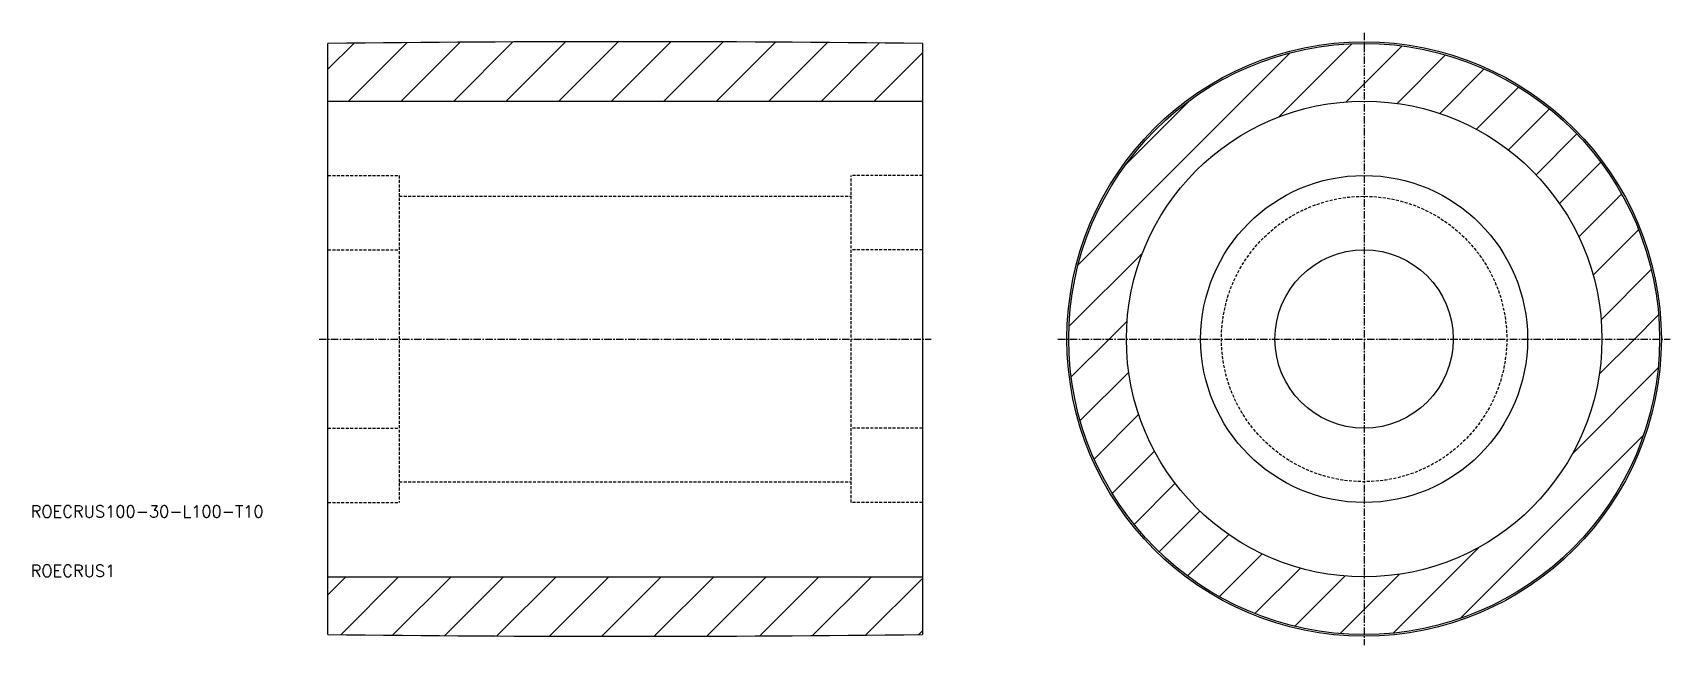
# Model space of a CAD drawing. Extents: x 10 to 286, y -2 to 102.
import ezdxf

# ---------------------------------------------------------------- set-up
doc = ezdxf.new("R2010")
doc.units = 0
doc.linetypes.add('CENTER', pattern=[2, 1.25, -0.25, 0.25, -0.25])
doc.linetypes.add('DASHED', pattern=[0.75, 0.5, -0.25])
doc.layers.get('0').update_dxf_attribs({"linetype": 'CONTINUOUS'})
doc.layers.add('CENTER', color=1, linetype='CENTER')
doc.styles.get("Standard").update_dxf_attribs({"font": 'txt.shx', "bigfont": 'extfont.shx'})

# ---------------------------------------------------------------- blocks, each defined once
blk = doc.blocks.new('*X3')
at = {"color": 0, "linetype": 'CONTINUOUS'}
for p, q in [((60, 95.36), (64.4, 99.75)), ((63.48, 90), (73.32, 99.84)), ((72.32, 90), (82.23, 99.91)), ((81.16, 90), (91.12, 99.96)), ((90, 90), (99.99, 99.99)), ((98.84, 90), (108.84, 100)), ((107.68, 90), (117.67, 99.99)), ((116.52, 90), (126.48, 99.97)), ((125.36, 90), (135.28, 99.92)), ((134.19, 90), (144.06, 99.86)), ((143.03, 90), (152.81, 99.78)), ((219.89, 87.31), (232.24, 99.66)), ((234.32, 92.9), (240.71, 99.29)), ((151.87, 90), (160, 98.13)), ((186.21, 62.46), (221.86, 98.11)), ((239.87, 89.61), (248.03, 97.77)), ((247.03, 87.93), (254.51, 95.41)), ((231.31, 89.89), (234.32, 92.9)), ((253.2, 85.26), (260.3, 92.37)), ((194.09, 79.19), (205.13, 90.23)), ((258.58, 81.8), (265.49, 88.71)), ((263.24, 77.63), (270.1, 84.49)), ((267.21, 72.76), (274.16, 79.71)), ((270.45, 67.16), (277.64, 74.35)), ((272.85, 60.72), (280.5, 68.37)), ((184.66, 52.08), (197.01, 64.43)), ((274.19, 53.22), (282.63, 61.66)), ((191.42, 50), (194.43, 53.01)), ((279.81, 50), (283.85, 54.04)), ((185.03, 43.61), (191.42, 50)), ((273.88, 44.07), (279.81, 50)), ((186.55, 36.29), (194.71, 44.45)), ((269.36, 30.71), (283.78, 45.13)), ((188.91, 29.81), (196.39, 37.29)), ((250.49, 3.01), (281.31, 33.83)), ((191.95, 24.01), (199.06, 31.12)), ((195.61, 18.83), (202.52, 25.74)), ((199.83, 14.21), (206.69, 21.07)), ((204.61, 10.16), (211.56, 17.11)), ((209.97, 6.67), (217.16, 13.87)), ((239.19, 0.54), (253.61, 14.96)), ((215.95, 3.82), (223.6, 11.46)), ((60, 6.97), (63.03, 10)), ((62.15, 0.27), (71.87, 10)), ((70.89, 0.18), (80.71, 10)), ((79.66, 0.11), (89.55, 10)), ((88.44, 0.06), (98.39, 10)), ((97.25, 0.02), (107.23, 10)), ((106.07, 0), (116.07, 10)), ((114.91, 0), (124.9, 10)), ((123.77, 0.02), (133.74, 10)), ((132.64, 0.06), (142.58, 10)), ((141.54, 0.12), (151.42, 10)), ((150.46, 0.2), (160, 9.74)), ((222.66, 1.69), (231.1, 10.13)), ((234.32, 4.51), (240.25, 10.44)), ((230.27, 0.46), (234.32, 4.51)), ((159.39, 0.29), (160, 0.9))]:
    blk.add_line(p, q, dxfattribs=at)

msp = doc.modelspace()

# ---------------------------------------------------------------- linework, layer by layer
at = {"color": 7, "linetype": 'CONTINUOUS'}
for p, q in [((60, 0.3), (60, 99.7)), ((160, 99.7), (160, 0.3)), ((60, 90), (160, 90)), ((60, 10), (160, 10))]:
    msp.add_line(p, q, dxfattribs=at)
at = {"color": 3, "linetype": 'DASHED'}
for p, q in [((60, 77.5), (72, 77.5)), ((72, 77.5), (72, 22.5)), ((160, 77.5), (148, 77.5)), ((148, 22.5), (148, 77.5)), ((72, 74), (148, 74)), ((60, 65), (72, 65)), ((160, 65), (148, 65)), ((60, 35), (72, 35)), ((160, 35), (148, 35)), ((72, 26), (148, 26)), ((60, 22.5), (72, 22.5)), ((160, 22.5), (148, 22.5))]:
    msp.add_line(p, q, dxfattribs=at)
at = {"color": 7, "linetype": 'CONTINUOUS'}
for radius in [50, 49.7, 40, 27.5, 15]:
    msp.add_circle((234.32, 50), radius, dxfattribs=at)
at = {"color": 3, "linetype": 'DASHED'}
msp.add_circle((234.32, 50), 24, dxfattribs=at)
at = {"color": 7, "linetype": 'CONTINUOUS'}
for centre, start, end in [((110, -4066.82), 89.31246, 90.68754), ((110, 4166.82), 269.31246, 270.68754)]:
    msp.add_arc(centre, 4166.82, start, end, dxfattribs=at)
at = {"layer": 'CENTER', "color": 1, "linetype": 'CENTER'}
for p, q in [((234.32, 101.5), (234.32, -1.5)), ((58.5, 50), (161.5, 50)), ((182.82, 50), (285.82, 50))]:
    msp.add_line(p, q, dxfattribs=at)

# ---------------------------------------------------------------- block references
at = {"color": 3, "linetype": 'CONTINUOUS'}
msp.add_blockref('*X3', (0, 0), dxfattribs=at)

# ---------------------------------------------------------------- texts
at = {"color": 7, "linetype": 'CONTINUOUS'}
for s, p in [('ROECRUS100-30-L100-T10', (10, 20)), ('ROECRUS1', (10, 10))]:
    msp.add_text(s, height=2, dxfattribs=at).set_placement(p)

doc.saveas('drawing.dxf')
